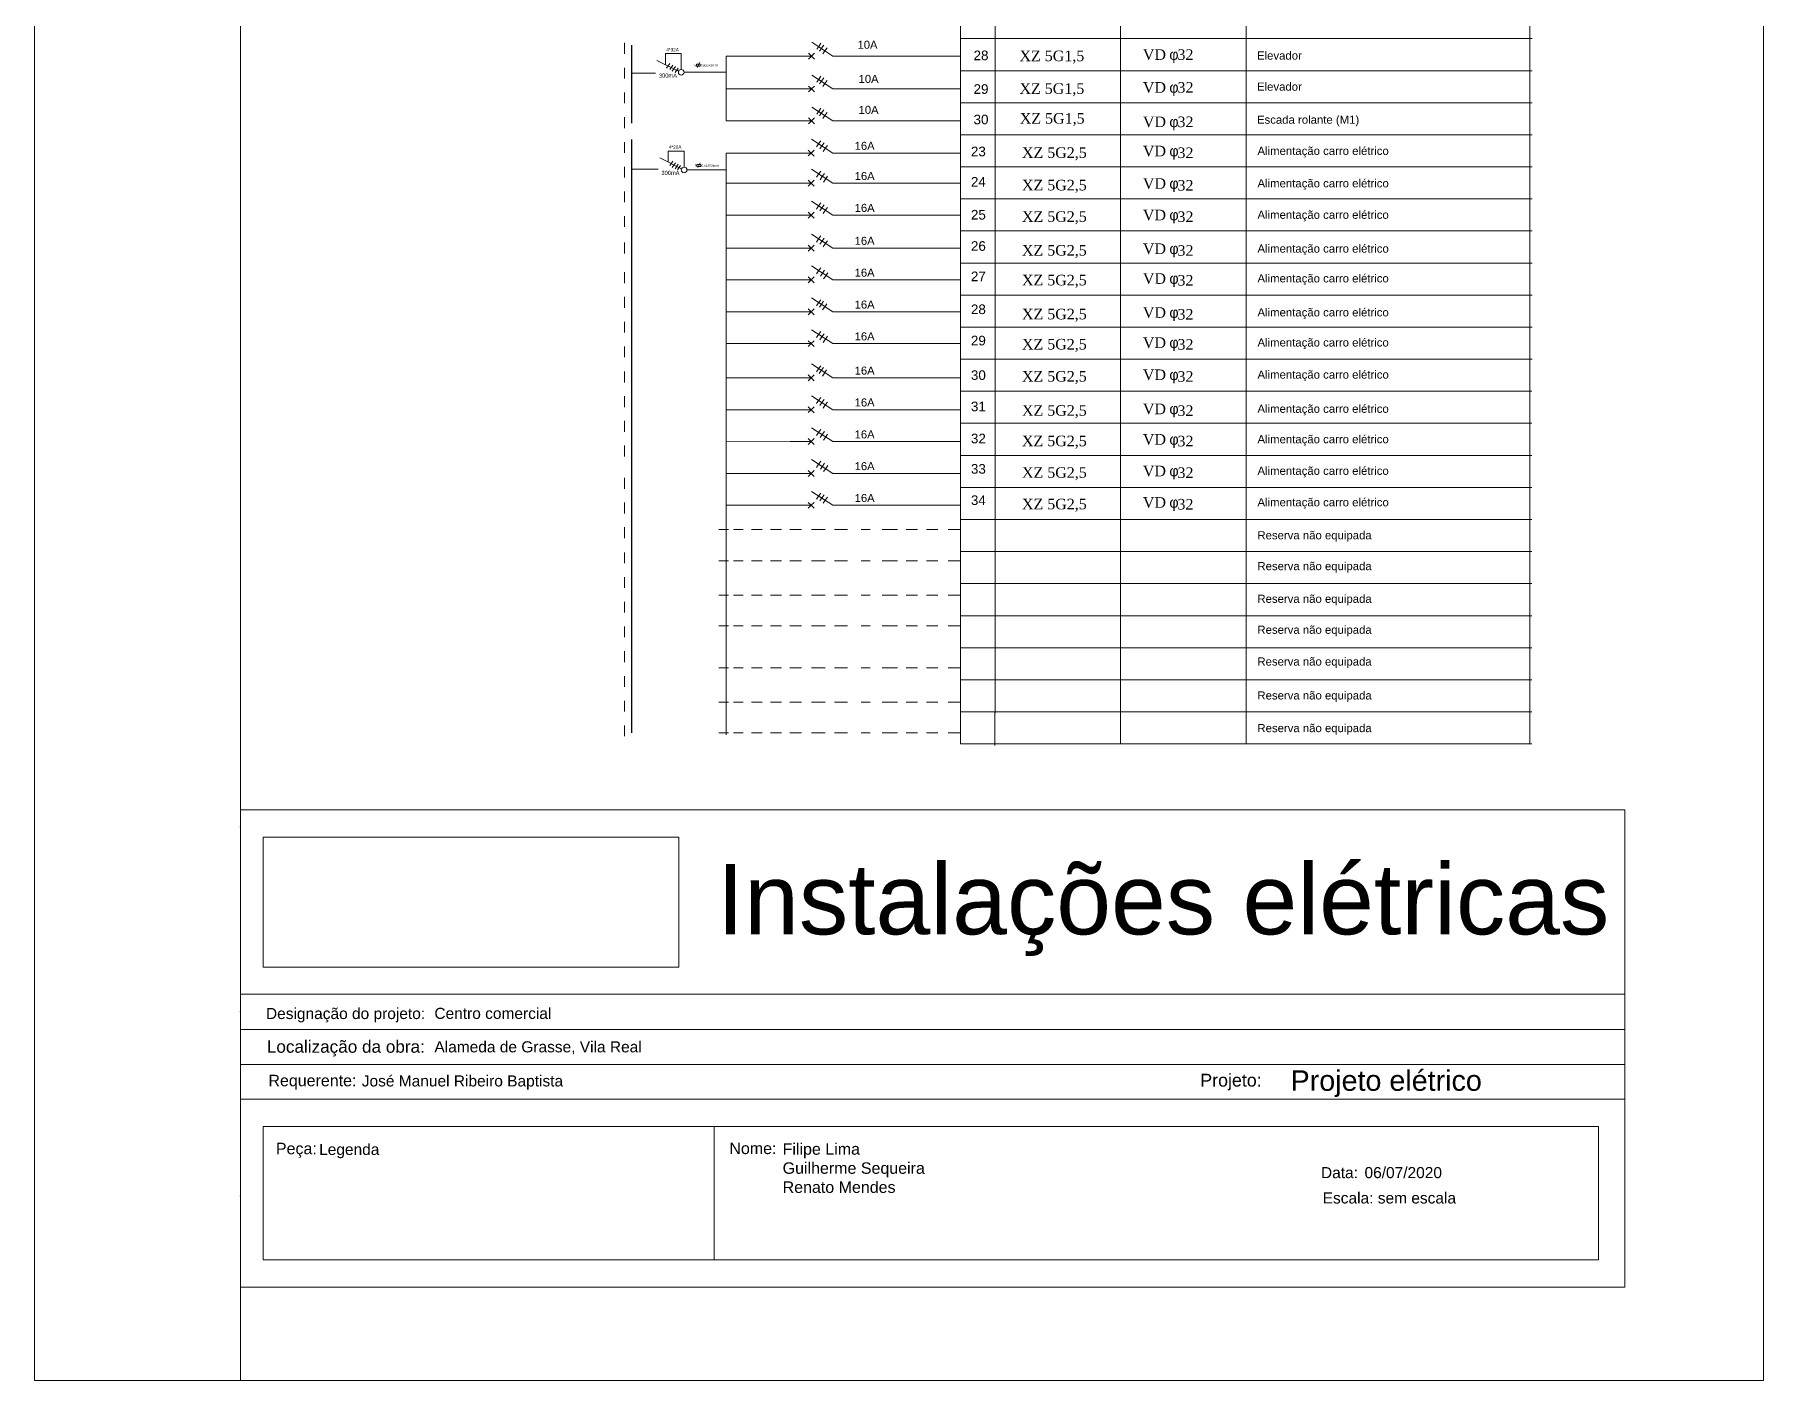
# Model space of a CAD drawing. Extents: x -17539 to 1421, y -3169 to 802964.
# Drawn here: x 603.77 to 624.77, y 312.75 to 329.1 of the extents above; entities that cross this region are included whole.
import ezdxf
from ezdxf.enums import TextEntityAlignment as Align

# ---------------------------------------------------------------- set-up
doc = ezdxf.new("R2010")
doc.units = 0
doc.header["$LTSCALE"] = 25
doc.header["$MEASUREMENT"] = 0
doc.layers.get('0').update_dxf_attribs({"lineweight": 9})
doc.styles.add('MtXpl_Symbol', font='symbol.ttf')
doc.styles.add('MtXpl_Times_New_Roma', font='times.ttf')
doc.styles.add('ROMANS', font='arial.ttf')
doc.styles.get("Standard").update_dxf_attribs({"font": 'arial.ttf'})

msp = doc.modelspace()

# ---------------------------------------------------------------- linework, layer by layer
for p, q in [((603.769, 342.447), (603.769, 312.747)), ((606.269, 342.447), (606.269, 312.747)), ((624.769, 342.447), (624.769, 312.747)), ((615.017, 329.438), (615.016, 329.049)), ((615.436, 329.438), (615.436, 329.03)), ((616.958, 329.438), (616.958, 329.049)), ((618.487, 329.438), (618.487, 329.049)), ((621.932, 329.438), (621.932, 329.049)), ((610.937, 328.996), (610.937, 328.863)), ((611.432, 328.867), (611.623, 328.867)), ((611.432, 328.734), (611.432, 328.867)), ((611.623, 328.867), (611.623, 328.674)), ((613.205, 328.835), (613.17, 328.871)), ((613.205, 328.835), (613.242, 328.871)), ((613.466, 328.835), (613.209, 329.005)), ((613.296, 328.955), (613.27, 328.919)), ((613.296, 328.955), (613.322, 328.992)), ((613.33, 328.932), (613.305, 328.896)), ((613.33, 328.932), (613.356, 328.969)), ((613.369, 328.902), (613.344, 328.865)), ((613.369, 328.902), (613.396, 328.939)), ((615.017, 329.049), (621.959, 329.049)), ((615.017, 329.049), (615.017, 328.659)), ((615.436, 329.049), (615.436, 328.641)), ((616.958, 329.049), (616.958, 328.659)), ((618.487, 329.049), (618.487, 328.659)), ((621.932, 329.049), (621.932, 328.659)), ((610.937, 328.696), (610.937, 328.563)), ((611.593, 328.655), (611.329, 328.785)), ((611.487, 328.747), (611.446, 328.69)), ((611.521, 328.728), (611.486, 328.675)), ((611.554, 328.71), (611.513, 328.653)), ((611.587, 328.692), (611.552, 328.638)), ((611.856, 328.738), (611.808, 328.738)), ((611.808, 328.714), (611.808, 328.738)), ((611.808, 328.714), (611.856, 328.715)), ((611.818, 328.699), (611.849, 328.758)), ((611.856, 328.715), (611.856, 328.739)), ((612.17, 328.835), (612.948, 328.835)), ((612.17, 328.835), (612.17, 328.049)), ((612.948, 328.835), (613.205, 328.835)), ((613.205, 328.835), (613.17, 328.799)), ((613.182, 328.812), (613.182, 328.812)), ((613.182, 328.812), (613.182, 328.812)), ((613.182, 328.812), (613.182, 328.812)), ((613.182, 328.812), (613.182, 328.812)), ((613.205, 328.835), (613.242, 328.799)), ((613.466, 328.835), (613.71, 328.835)), ((615.017, 328.836), (613.708, 328.836)), ((615.017, 328.659), (621.959, 328.659)), ((615.017, 328.659), (615.017, 328.27)), ((615.436, 328.659), (615.436, 328.252)), ((616.958, 328.659), (616.958, 328.27)), ((618.487, 328.659), (618.487, 328.27)), ((621.932, 328.659), (621.932, 328.27)), ((611.025, 328.628), (611.311, 328.628)), ((611.658, 328.64), (612.17, 328.64)), ((613.205, 328.437), (613.17, 328.473)), ((613.205, 328.437), (613.242, 328.473)), ((613.466, 328.437), (613.209, 328.607)), ((613.296, 328.557), (613.27, 328.521)), ((613.296, 328.557), (613.322, 328.594)), ((613.33, 328.534), (613.305, 328.498)), ((613.33, 328.534), (613.356, 328.571)), ((613.369, 328.504), (613.344, 328.467)), ((613.369, 328.504), (613.396, 328.541)), ((610.937, 328.396), (610.937, 328.263)), ((612.17, 328.437), (612.948, 328.437)), ((612.948, 328.437), (613.205, 328.437)), ((613.205, 328.437), (613.17, 328.401)), ((613.182, 328.414), (613.182, 328.414)), ((613.182, 328.414), (613.182, 328.414)), ((613.182, 328.414), (613.182, 328.414)), ((613.182, 328.414), (613.182, 328.414)), ((613.205, 328.437), (613.242, 328.401)), ((613.466, 328.437), (613.71, 328.437)), ((615.017, 328.438), (613.708, 328.438)), ((615.017, 328.27), (621.959, 328.27)), ((615.017, 328.27), (615.017, 327.88)), ((615.437, 328.27), (615.437, 327.862)), ((616.959, 328.27), (616.959, 327.88)), ((618.487, 328.27), (618.487, 327.88)), ((621.932, 328.27), (621.932, 327.88)), ((610.937, 328.096), (610.937, 327.963)), ((612.17, 328.049), (612.948, 328.049)), ((612.948, 328.049), (613.205, 328.049)), ((613.205, 328.049), (613.17, 328.085)), ((613.205, 328.049), (613.17, 328.013)), ((613.182, 328.025), (613.182, 328.025)), ((613.182, 328.025), (613.182, 328.025)), ((613.182, 328.025), (613.182, 328.025)), ((613.182, 328.025), (613.182, 328.025)), ((613.205, 328.049), (613.242, 328.085)), ((613.205, 328.049), (613.242, 328.013)), ((613.466, 328.049), (613.209, 328.218)), ((613.296, 328.169), (613.27, 328.132)), ((613.296, 328.169), (613.322, 328.206)), ((613.33, 328.146), (613.305, 328.109)), ((613.33, 328.146), (613.356, 328.183)), ((613.369, 328.115), (613.344, 328.079)), ((613.369, 328.115), (613.396, 328.152)), ((613.466, 328.049), (613.71, 328.049)), ((615.017, 328.049), (613.708, 328.049)), ((613.465, 327.659), (613.207, 327.828)), ((615.017, 327.88), (621.959, 327.88)), ((615.017, 327.88), (615.017, 327.491)), ((615.436, 327.88), (615.436, 327.473)), ((616.958, 327.88), (616.958, 327.491)), ((618.487, 327.88), (618.487, 327.491)), ((621.932, 327.88), (621.932, 327.491)), ((610.937, 327.793), (610.937, 327.661)), ((611.467, 327.548), (611.467, 327.68)), ((611.467, 327.68), (611.658, 327.68)), ((611.658, 327.68), (611.658, 327.487)), ((612.171, 327.658), (612.948, 327.658)), ((612.171, 327.658), (612.171, 320.59)), ((612.946, 327.659), (613.204, 327.659)), ((613.204, 327.659), (613.168, 327.695)), ((613.204, 327.659), (613.168, 327.623)), ((613.18, 327.635), (613.18, 327.635)), ((613.18, 327.635), (613.18, 327.635)), ((613.18, 327.635), (613.18, 327.635)), ((613.18, 327.635), (613.18, 327.635)), ((613.204, 327.659), (613.24, 327.695)), ((613.204, 327.659), (613.24, 327.622)), ((613.291, 327.769), (613.266, 327.733)), ((613.291, 327.769), (613.318, 327.806)), ((613.334, 327.746), (613.308, 327.709)), ((613.334, 327.746), (613.36, 327.783)), ((613.373, 327.716), (613.348, 327.679)), ((613.373, 327.716), (613.399, 327.752)), ((613.465, 327.659), (613.708, 327.659)), ((615.018, 327.659), (613.708, 327.659)), ((610.937, 327.493), (610.937, 327.361)), ((611.025, 327.462), (611.346, 327.462)), ((611.628, 327.468), (611.364, 327.599)), ((611.521, 327.559), (611.486, 327.506)), ((611.554, 327.541), (611.513, 327.484)), ((611.587, 327.523), (611.552, 327.469)), ((611.615, 327.507), (611.58, 327.453)), ((611.693, 327.453), (612.171, 327.453)), ((611.862, 327.521), (611.814, 327.521)), ((611.814, 327.497), (611.814, 327.521)), ((611.814, 327.497), (611.862, 327.497)), ((611.824, 327.482), (611.855, 327.541)), ((611.862, 327.497), (611.862, 327.521)), ((613.465, 327.292), (613.207, 327.461)), ((613.291, 327.402), (613.266, 327.366)), ((613.291, 327.402), (613.318, 327.439)), ((613.337, 327.372), (613.363, 327.409)), ((615.017, 327.491), (621.959, 327.491)), ((615.017, 327.491), (615.017, 327.101)), ((615.436, 327.491), (615.436, 327.083)), ((616.958, 327.491), (616.958, 327.101)), ((618.487, 327.491), (618.487, 327.101)), ((621.932, 327.491), (621.932, 327.101)), ((610.937, 327.193), (610.937, 327.061)), ((612.171, 327.291), (612.948, 327.291)), ((612.946, 327.292), (613.204, 327.292)), ((613.204, 327.292), (613.168, 327.328)), ((613.204, 327.292), (613.168, 327.256)), ((613.18, 327.268), (613.18, 327.268)), ((613.18, 327.268), (613.18, 327.268)), ((613.18, 327.268), (613.18, 327.268)), ((613.18, 327.268), (613.18, 327.268)), ((613.204, 327.292), (613.24, 327.328)), ((613.204, 327.292), (613.24, 327.255)), ((613.337, 327.372), (613.311, 327.335)), ((613.376, 327.341), (613.351, 327.305)), ((613.376, 327.341), (613.402, 327.378)), ((613.465, 327.292), (613.708, 327.292)), ((615.018, 327.292), (613.708, 327.292)), ((613.465, 326.905), (613.207, 327.074)), ((613.291, 327.016), (613.266, 326.979)), ((613.291, 327.016), (613.318, 327.052)), ((613.334, 326.993), (613.308, 326.956)), ((613.334, 326.993), (613.36, 327.029)), ((613.373, 326.962), (613.399, 326.999)), ((615.017, 327.101), (615.016, 326.712)), ((615.017, 327.101), (621.959, 327.101)), ((615.436, 327.101), (615.436, 326.694)), ((616.958, 327.101), (616.958, 326.712)), ((618.487, 327.101), (618.487, 326.712)), ((621.932, 327.101), (621.932, 326.712)), ((610.937, 326.893), (610.937, 326.761)), ((612.171, 326.904), (612.948, 326.904)), ((612.946, 326.905), (613.204, 326.905)), ((613.204, 326.905), (613.168, 326.941)), ((613.204, 326.905), (613.168, 326.869)), ((613.18, 326.881), (613.18, 326.881)), ((613.18, 326.881), (613.18, 326.881)), ((613.18, 326.881), (613.18, 326.881)), ((613.18, 326.881), (613.18, 326.881)), ((613.204, 326.905), (613.24, 326.941)), ((613.204, 326.905), (613.24, 326.869)), ((613.373, 326.962), (613.348, 326.926)), ((613.465, 326.905), (613.708, 326.905)), ((615.018, 326.905), (613.708, 326.905)), ((610.937, 326.572), (610.937, 326.44)), ((613.465, 326.504), (613.207, 326.673)), ((613.291, 326.615), (613.266, 326.578)), ((613.291, 326.615), (613.318, 326.652)), ((613.334, 326.586), (613.308, 326.55)), ((613.334, 326.586), (613.36, 326.623)), ((613.373, 326.556), (613.348, 326.519)), ((613.373, 326.556), (613.399, 326.593)), ((615.016, 326.712), (615.016, 326.322)), ((615.017, 326.712), (621.959, 326.712)), ((615.436, 326.712), (615.436, 326.304)), ((616.958, 326.712), (616.958, 326.322)), ((618.487, 326.712), (618.487, 326.322)), ((621.932, 326.712), (621.932, 326.322)), ((612.171, 326.504), (612.948, 326.504)), ((612.946, 326.504), (613.204, 326.504)), ((613.204, 326.504), (613.168, 326.54)), ((613.204, 326.504), (613.168, 326.468)), ((613.18, 326.481), (613.18, 326.481)), ((613.18, 326.481), (613.18, 326.481)), ((613.18, 326.481), (613.18, 326.481)), ((613.18, 326.481), (613.18, 326.481)), ((613.204, 326.504), (613.24, 326.54)), ((613.204, 326.504), (613.24, 326.468)), ((613.465, 326.504), (613.708, 326.504)), ((615.018, 326.504), (613.708, 326.504)), ((610.937, 326.21), (610.937, 326.077)), ((613.204, 326.117), (613.168, 326.154)), ((613.204, 326.117), (613.24, 326.154)), ((613.465, 326.117), (613.207, 326.287)), ((613.291, 326.228), (613.266, 326.192)), ((613.291, 326.228), (613.318, 326.265)), ((613.34, 326.198), (613.314, 326.162)), ((613.34, 326.198), (613.366, 326.235)), ((613.379, 326.168), (613.354, 326.131)), ((613.379, 326.168), (613.405, 326.204)), ((615.016, 326.322), (621.959, 326.322)), ((615.016, 326.322), (615.016, 325.933)), ((615.436, 326.322), (615.436, 325.915)), ((616.958, 326.322), (616.958, 325.933)), ((618.487, 326.322), (618.487, 325.933)), ((621.932, 326.322), (621.932, 325.933)), ((612.171, 326.117), (612.948, 326.117)), ((612.946, 326.117), (613.204, 326.117)), ((613.204, 326.117), (613.168, 326.082)), ((613.18, 326.094), (613.18, 326.094)), ((613.18, 326.094), (613.18, 326.094)), ((613.18, 326.094), (613.18, 326.094)), ((613.18, 326.094), (613.18, 326.094)), ((613.204, 326.117), (613.24, 326.081)), ((613.465, 326.117), (613.708, 326.117)), ((615.018, 326.117), (613.708, 326.117)), ((615.016, 325.933), (621.959, 325.933)), ((615.016, 325.933), (615.016, 325.544)), ((615.436, 325.933), (615.436, 325.525)), ((616.958, 325.933), (616.958, 325.544)), ((618.487, 325.933), (618.487, 325.544)), ((621.932, 325.933), (621.932, 325.544)), ((610.937, 325.91), (610.937, 325.777)), ((612.171, 325.729), (612.948, 325.729)), ((612.946, 325.73), (613.204, 325.73)), ((613.204, 325.73), (613.168, 325.766)), ((613.204, 325.73), (613.168, 325.694)), ((613.204, 325.73), (613.24, 325.766)), ((613.204, 325.73), (613.24, 325.694)), ((613.465, 325.73), (613.207, 325.899)), ((613.291, 325.84), (613.266, 325.804)), ((613.291, 325.84), (613.318, 325.877)), ((613.328, 325.822), (613.302, 325.785)), ((613.328, 325.822), (613.354, 325.859)), ((613.367, 325.791), (613.342, 325.755)), ((613.367, 325.791), (613.393, 325.828)), ((613.465, 325.73), (613.708, 325.73)), ((615.018, 325.73), (613.708, 325.73)), ((610.937, 325.61), (610.937, 325.477)), ((613.18, 325.706), (613.18, 325.706)), ((613.18, 325.706), (613.18, 325.706)), ((613.18, 325.706), (613.18, 325.706)), ((613.18, 325.706), (613.18, 325.706)), ((613.465, 325.343), (613.207, 325.512)), ((615.016, 325.544), (621.959, 325.544)), ((615.016, 325.544), (615.016, 325.154)), ((615.436, 325.544), (615.436, 325.136)), ((616.958, 325.544), (616.958, 325.154)), ((618.487, 325.544), (618.487, 325.154)), ((621.932, 325.544), (621.932, 325.154)), ((610.937, 325.31), (610.937, 325.177)), ((612.171, 325.343), (612.948, 325.343)), ((612.946, 325.343), (613.204, 325.343)), ((613.204, 325.343), (613.168, 325.379)), ((613.204, 325.343), (613.168, 325.307)), ((613.18, 325.32), (613.18, 325.32)), ((613.18, 325.32), (613.18, 325.32)), ((613.18, 325.32), (613.18, 325.32)), ((613.18, 325.32), (613.18, 325.32)), ((613.204, 325.343), (613.24, 325.379)), ((613.204, 325.343), (613.24, 325.307)), ((613.291, 325.454), (613.266, 325.417)), ((613.291, 325.454), (613.318, 325.491)), ((613.334, 325.426), (613.308, 325.389)), ((613.334, 325.426), (613.36, 325.462)), ((613.373, 325.395), (613.348, 325.359)), ((613.373, 325.395), (613.399, 325.432)), ((613.465, 325.343), (613.708, 325.343)), ((615.018, 325.343), (613.708, 325.343)), ((613.465, 324.927), (613.207, 325.097)), ((615.016, 325.154), (621.959, 325.154)), ((615.016, 325.154), (615.016, 324.765)), ((615.436, 325.154), (615.436, 324.746)), ((616.958, 325.154), (616.958, 324.765)), ((618.487, 325.154), (618.487, 324.765)), ((621.932, 325.154), (621.932, 324.765)), ((610.937, 325.005), (610.937, 324.872)), ((612.171, 324.927), (612.948, 324.927)), ((612.946, 324.927), (613.204, 324.927)), ((613.204, 324.927), (613.168, 324.963)), ((613.204, 324.927), (613.168, 324.891)), ((613.18, 324.904), (613.18, 324.904)), ((613.18, 324.904), (613.18, 324.904)), ((613.18, 324.904), (613.18, 324.904)), ((613.18, 324.904), (613.18, 324.904)), ((613.204, 324.927), (613.24, 324.963)), ((613.204, 324.927), (613.24, 324.891)), ((613.291, 325.038), (613.266, 325.001)), ((613.291, 325.038), (613.318, 325.075)), ((613.325, 325.016), (613.299, 324.98)), ((613.325, 325.016), (613.351, 325.053)), ((613.364, 324.986), (613.339, 324.949)), ((613.364, 324.986), (613.39, 325.023)), ((613.465, 324.927), (613.708, 324.927)), ((615.018, 324.927), (613.708, 324.927)), ((610.937, 324.705), (610.937, 324.572)), ((613.465, 324.541), (613.207, 324.71)), ((613.291, 324.651), (613.318, 324.688)), ((613.334, 324.628), (613.36, 324.665)), ((615.016, 324.765), (621.958, 324.765)), ((615.016, 324.765), (615.016, 324.375)), ((615.436, 324.765), (615.436, 324.357)), ((616.958, 324.765), (616.958, 324.375)), ((618.487, 324.765), (618.487, 324.375)), ((621.932, 324.765), (621.932, 324.375)), ((612.171, 324.54), (612.948, 324.54)), ((612.946, 324.541), (613.204, 324.541)), ((613.204, 324.541), (613.168, 324.577)), ((613.204, 324.541), (613.168, 324.505)), ((613.18, 324.517), (613.18, 324.517)), ((613.18, 324.517), (613.18, 324.517)), ((613.18, 324.517), (613.18, 324.517)), ((613.18, 324.517), (613.18, 324.517)), ((613.204, 324.541), (613.24, 324.577)), ((613.204, 324.541), (613.24, 324.504)), ((613.291, 324.651), (613.266, 324.615)), ((613.334, 324.628), (613.308, 324.592)), ((613.373, 324.598), (613.348, 324.561)), ((613.373, 324.598), (613.399, 324.634)), ((613.465, 324.541), (613.708, 324.541)), ((615.018, 324.541), (613.708, 324.541)), ((610.937, 324.405), (610.937, 324.272)), ((613.465, 324.153), (613.207, 324.322)), ((613.291, 324.264), (613.266, 324.227)), ((613.291, 324.264), (613.318, 324.3)), ((613.337, 324.238), (613.363, 324.275)), ((613.376, 324.208), (613.402, 324.245)), ((615.016, 324.375), (621.958, 324.375)), ((615.016, 324.375), (615.016, 323.986)), ((615.436, 324.375), (615.436, 323.967)), ((616.958, 324.375), (616.958, 323.986)), ((618.487, 324.375), (618.487, 323.986)), ((621.932, 324.375), (621.932, 323.986)), ((610.937, 324.105), (610.937, 323.972)), ((612.171, 324.152), (612.948, 324.153)), ((612.946, 324.153), (613.204, 324.153)), ((613.204, 324.153), (613.168, 324.189)), ((613.204, 324.153), (613.168, 324.117)), ((613.18, 324.129), (613.18, 324.129)), ((613.18, 324.129), (613.18, 324.129)), ((613.18, 324.129), (613.18, 324.129)), ((613.18, 324.129), (613.18, 324.129)), ((613.204, 324.153), (613.24, 324.189)), ((613.204, 324.153), (613.24, 324.117)), ((613.337, 324.238), (613.311, 324.202)), ((613.376, 324.208), (613.351, 324.171)), ((613.465, 324.153), (613.708, 324.153)), ((615.018, 324.153), (613.708, 324.153)), ((613.465, 323.766), (613.207, 323.936)), ((613.291, 323.877), (613.266, 323.84)), ((613.291, 323.877), (613.318, 323.914)), ((613.34, 323.856), (613.314, 323.82)), ((613.34, 323.856), (613.366, 323.893)), ((613.379, 323.826), (613.354, 323.789)), ((613.379, 323.826), (613.405, 323.862)), ((615.016, 323.986), (621.958, 323.986)), ((615.016, 323.986), (615.016, 323.596)), ((615.436, 323.986), (615.436, 323.578)), ((616.958, 323.986), (616.958, 323.596)), ((618.487, 323.986), (618.487, 323.596)), ((621.932, 323.986), (621.932, 323.596)), ((610.937, 323.713), (610.937, 323.58)), ((612.171, 323.766), (612.948, 323.766)), ((612.946, 323.766), (613.204, 323.766)), ((613.204, 323.766), (613.168, 323.802)), ((613.204, 323.766), (613.168, 323.73)), ((613.18, 323.743), (613.18, 323.743)), ((613.18, 323.743), (613.18, 323.743)), ((613.18, 323.743), (613.18, 323.743)), ((613.18, 323.743), (613.18, 323.743)), ((613.204, 323.766), (613.24, 323.802)), ((613.204, 323.766), (613.24, 323.73)), ((613.465, 323.766), (613.708, 323.766)), ((615.018, 323.766), (613.708, 323.766)), ((610.937, 323.413), (610.937, 323.28)), ((613.204, 323.379), (613.168, 323.415)), ((613.204, 323.379), (613.24, 323.415)), ((613.465, 323.379), (613.207, 323.548)), ((613.291, 323.49), (613.266, 323.453)), ((613.291, 323.49), (613.318, 323.527)), ((613.334, 323.471), (613.308, 323.434)), ((613.334, 323.471), (613.36, 323.508)), ((613.373, 323.44), (613.348, 323.404)), ((613.373, 323.44), (613.399, 323.477)), ((615.016, 323.596), (621.958, 323.596)), ((615.016, 323.596), (615.016, 323.207)), ((615.436, 323.596), (615.436, 323.188)), ((616.958, 323.596), (616.958, 323.207)), ((618.486, 323.596), (618.486, 323.207)), ((621.931, 323.596), (621.931, 323.207)), ((612.171, 323.379), (612.948, 323.379)), ((612.946, 323.379), (613.204, 323.379)), ((613.204, 323.379), (613.168, 323.343)), ((613.18, 323.356), (613.18, 323.356)), ((613.18, 323.356), (613.18, 323.356)), ((613.18, 323.356), (613.18, 323.356)), ((613.18, 323.356), (613.18, 323.356)), ((613.204, 323.379), (613.24, 323.343)), ((613.465, 323.379), (613.708, 323.379)), ((615.018, 323.379), (613.708, 323.379)), ((615.016, 323.207), (621.958, 323.207)), ((615.016, 323.207), (615.016, 322.817)), ((615.436, 323.207), (615.436, 322.799)), ((616.958, 323.207), (616.958, 322.817)), ((618.487, 323.207), (618.487, 322.817)), ((621.932, 323.207), (621.932, 322.817)), ((610.937, 323.113), (610.937, 322.98)), ((612.2, 323.086), (612.082, 323.086)), ((612.377, 323.085), (612.259, 323.085)), ((612.609, 323.085), (612.479, 323.085)), ((612.842, 323.085), (612.71, 323.085)), ((613.086, 323.085), (612.944, 323.085)), ((613.371, 323.085), (613.208, 323.085)), ((613.644, 323.085), (613.488, 323.085)), ((613.921, 323.085), (613.809, 323.085)), ((614.251, 323.085), (614.066, 323.085)), ((614.496, 323.085), (614.355, 323.085)), ((614.74, 323.085), (614.604, 323.085)), ((615.009, 323.085), (614.865, 323.085)), ((610.937, 322.807), (610.937, 322.675)), ((615.016, 322.817), (621.958, 322.817)), ((615.016, 322.817), (615.016, 322.428)), ((615.436, 322.817), (615.436, 322.41)), ((616.958, 322.817), (616.958, 322.428)), ((618.486, 322.817), (618.486, 322.428)), ((621.931, 322.817), (621.931, 322.428)), ((612.2, 322.706), (612.082, 322.706)), ((612.377, 322.706), (612.259, 322.706)), ((612.609, 322.706), (612.479, 322.706)), ((612.842, 322.706), (612.71, 322.706)), ((613.086, 322.706), (612.944, 322.706)), ((613.371, 322.706), (613.208, 322.706)), ((613.644, 322.706), (613.488, 322.706)), ((613.921, 322.706), (613.809, 322.706)), ((614.251, 322.706), (614.066, 322.706)), ((614.496, 322.706), (614.355, 322.706)), ((614.74, 322.706), (614.604, 322.706)), ((615.009, 322.706), (614.865, 322.706)), ((610.937, 322.507), (610.937, 322.375)), ((615.016, 322.428), (621.958, 322.428)), ((615.016, 322.428), (615.016, 322.038)), ((615.436, 322.428), (615.436, 322.02)), ((616.958, 322.428), (616.958, 322.038)), ((618.486, 322.428), (618.486, 322.038)), ((621.931, 322.428), (621.931, 322.038)), ((610.937, 322.207), (610.937, 322.075)), ((612.2, 322.288), (612.082, 322.288)), ((612.377, 322.288), (612.259, 322.288)), ((612.609, 322.288), (612.479, 322.288)), ((612.842, 322.288), (612.71, 322.288)), ((613.086, 322.288), (612.944, 322.288)), ((613.371, 322.288), (613.208, 322.288)), ((613.644, 322.288), (613.488, 322.288)), ((613.921, 322.288), (613.809, 322.288)), ((614.251, 322.288), (614.066, 322.288)), ((614.496, 322.288), (614.355, 322.288)), ((614.74, 322.288), (614.604, 322.288)), ((615.009, 322.288), (614.865, 322.288)), ((615.016, 322.038), (621.958, 322.038)), ((615.016, 322.038), (615.016, 321.649)), ((615.436, 322.038), (615.436, 321.631)), ((616.958, 322.038), (616.958, 321.649)), ((618.486, 322.038), (618.486, 321.649)), ((621.931, 322.038), (621.931, 321.649)), ((610.937, 321.907), (610.937, 321.775)), ((612.2, 321.916), (612.082, 321.916)), ((612.377, 321.916), (612.259, 321.916)), ((612.609, 321.916), (612.479, 321.916)), ((612.842, 321.916), (612.71, 321.916)), ((613.086, 321.916), (612.944, 321.916)), ((613.371, 321.916), (613.208, 321.916)), ((613.644, 321.916), (613.488, 321.916)), ((613.921, 321.916), (613.809, 321.916)), ((614.251, 321.916), (614.066, 321.916)), ((614.496, 321.916), (614.355, 321.916)), ((614.74, 321.916), (614.604, 321.916)), ((615.009, 321.916), (614.865, 321.916)), ((610.937, 321.605), (610.937, 321.473)), ((615.016, 321.649), (621.958, 321.649)), ((615.016, 321.649), (615.016, 321.259)), ((615.436, 321.649), (615.436, 321.241)), ((616.958, 321.649), (616.958, 321.259)), ((618.486, 321.649), (618.486, 321.259)), ((621.931, 321.649), (621.931, 321.259)), ((610.937, 321.305), (610.937, 321.173)), ((612.2, 321.405), (612.082, 321.405)), ((612.377, 321.404), (612.259, 321.404)), ((612.609, 321.404), (612.479, 321.404)), ((612.842, 321.404), (612.71, 321.404)), ((613.086, 321.404), (612.944, 321.404)), ((613.371, 321.404), (613.208, 321.404)), ((613.644, 321.404), (613.488, 321.404)), ((613.921, 321.404), (613.809, 321.404)), ((614.251, 321.404), (614.066, 321.404)), ((614.496, 321.404), (614.355, 321.404)), ((614.74, 321.404), (614.604, 321.404)), ((615.009, 321.404), (614.865, 321.404)), ((615.016, 321.259), (621.958, 321.259)), ((615.016, 321.259), (615.016, 320.87)), ((615.436, 321.259), (615.436, 320.852)), ((616.958, 321.259), (616.958, 320.87)), ((618.486, 321.259), (618.486, 320.87)), ((621.931, 321.259), (621.931, 320.87)), ((610.937, 321.005), (610.937, 320.873)), ((612.2, 320.987), (612.082, 320.987)), ((612.377, 320.987), (612.259, 320.987)), ((612.609, 320.987), (612.479, 320.987)), ((612.842, 320.987), (612.71, 320.987)), ((613.086, 320.987), (612.944, 320.987)), ((613.371, 320.987), (613.208, 320.987)), ((613.644, 320.987), (613.488, 320.987)), ((613.921, 320.987), (613.809, 320.987)), ((614.251, 320.987), (614.066, 320.987)), ((614.496, 320.987), (614.355, 320.987)), ((614.74, 320.987), (614.604, 320.987)), ((615.009, 320.987), (614.865, 320.987)), ((610.937, 320.705), (610.937, 320.573)), ((615.016, 320.87), (621.958, 320.87)), ((615.016, 320.87), (615.016, 320.48)), ((615.435, 320.87), (615.435, 320.462)), ((616.958, 320.87), (616.958, 320.48)), ((618.486, 320.87), (618.486, 320.48)), ((621.931, 320.87), (621.931, 320.48)), ((612.2, 320.615), (612.082, 320.615)), ((612.377, 320.615), (612.259, 320.615)), ((612.609, 320.615), (612.479, 320.615)), ((612.842, 320.615), (612.71, 320.615)), ((613.086, 320.615), (612.944, 320.615)), ((613.371, 320.615), (613.208, 320.615)), ((613.644, 320.615), (613.488, 320.615)), ((613.921, 320.615), (613.809, 320.615)), ((614.251, 320.615), (614.066, 320.615)), ((614.496, 320.615), (614.355, 320.615)), ((614.74, 320.615), (614.604, 320.615)), ((615.009, 320.615), (614.865, 320.615)), ((615.016, 320.48), (621.958, 320.48)), ((606.269, 319.68), (623.087, 319.68)), ((623.087, 319.68), (623.087, 313.879)), ((606.545, 319.347), (611.595, 319.347)), ((606.545, 319.347), (606.545, 317.768)), ((611.595, 319.347), (611.595, 317.768)), ((606.545, 317.768), (611.595, 317.768)), ((606.269, 317.438), (623.087, 317.438)), ((606.269, 317.009), (623.087, 317.009)), ((606.269, 316.586), (623.087, 316.586)), ((606.269, 316.163), (623.087, 316.163)), ((606.545, 315.83), (622.766, 315.83)), ((606.545, 315.497), (606.545, 315.83)), ((612.023, 315.83), (612.023, 314.212)), ((622.766, 314.212), (622.766, 315.83)), ((606.545, 315.497), (606.545, 314.212)), ((622.766, 314.212), (606.545, 314.212)), ((623.087, 313.879), (606.269, 313.879)), ((603.769, 312.747), (624.769, 312.747))]:
    msp.add_line(p, q)
at = {"lineweight": 30}
for p, q in [((611.025, 328.022), (611.025, 328.97)), ((611.025, 320.615), (611.025, 327.825))]:
    msp.add_line(p, q, dxfattribs=at)
for centre in [(611.624, 328.64), (611.659, 327.453)]:
    msp.add_circle(centre, 0.0342)
for p in [(606.269, 319.471), (606.269, 317.23), (606.269, 314.988), (603.769, 312.747)]:
    msp.add_point(p)

# ---------------------------------------------------------------- texts
for s, height, style, p in [('4*32A', 0.0404, 'ROMANS', (611.442, 328.894)), ('10A', 0.0974, 'ROMANS', (613.766, 328.926)), ('28', 0.1168, 'ROMANS', (615.175, 328.787)), ('XZ 5G1,5', 0.1285, 'MtXpl_Times_New_Roma', (615.733, 328.775)), ('VD ', 0.1285, 'MtXpl_Times_New_Roma', (617.232, 328.791)), ('f', 0.129, 'MtXpl_Symbol', (617.553, 328.791)), ('32', 0.1285, 'MtXpl_Times_New_Roma', (617.652, 328.791)), ('Elevador', 0.0988, 'ROMANS', (618.618, 328.794)), ('10A', 0.0974, 'ROMANS', (613.779, 328.511)), ('29', 0.1168, 'ROMANS', (615.175, 328.378)), ('XZ 5G1,5', 0.1285, 'MtXpl_Times_New_Roma', (615.733, 328.378)), ('VD ', 0.1285, 'MtXpl_Times_New_Roma', (617.232, 328.392)), ('f', 0.129, 'MtXpl_Symbol', (617.553, 328.392)), ('32', 0.1285, 'MtXpl_Times_New_Roma', (617.652, 328.392)), ('Elevador', 0.0988, 'ROMANS', (618.618, 328.416)), ('10A', 0.0974, 'ROMANS', (613.779, 328.135)), ('30', 0.1168, 'ROMANS', (615.175, 328.008)), ('XZ 5G1,5', 0.1285, 'MtXpl_Times_New_Roma', (615.737, 328.016)), ('VD ', 0.1285, 'MtXpl_Times_New_Roma', (617.232, 327.974)), ('f', 0.129, 'MtXpl_Symbol', (617.553, 327.974)), ('32', 0.1285, 'MtXpl_Times_New_Roma', (617.652, 327.974)), ('Escada rolante (M1)', 0.09875, 'ROMANS', (618.618, 328.015)), ('4*20A', 0.0404, 'ROMANS', (611.473, 327.711)), ('16A', 0.0974, 'ROMANS', (613.731, 327.698)), ('23', 0.1168, 'ROMANS', (615.143, 327.62)), ('XZ 5G2,5', 0.1285, 'MtXpl_Times_New_Roma', (615.763, 327.6)), ('VD ', 0.1285, 'MtXpl_Times_New_Roma', (617.232, 327.619)), ('f', 0.129, 'MtXpl_Symbol', (617.554, 327.619)), ('32', 0.1285, 'MtXpl_Times_New_Roma', (617.652, 327.598)), ('Alimentação carro elétrico', 0.09875, 'ROMANS', (618.624, 327.636)), ('16A', 0.0974, 'ROMANS', (613.731, 327.331)), ('24', 0.1168, 'ROMANS', (615.143, 327.251)), ('XZ 5G2,5', 0.1285, 'MtXpl_Times_New_Roma', (615.763, 327.205)), ('VD ', 0.1285, 'MtXpl_Times_New_Roma', (617.232, 327.225)), ('f', 0.129, 'MtXpl_Symbol', (617.554, 327.225)), ('32', 0.1285, 'MtXpl_Times_New_Roma', (617.652, 327.203)), ('Alimentação carro elétrico', 0.09875, 'ROMANS', (618.624, 327.242)), ('16A', 0.0974, 'ROMANS', (613.731, 326.944)), ('VD ', 0.1285, 'MtXpl_Times_New_Roma', (617.232, 326.842)), ('25', 0.1168, 'ROMANS', (615.143, 326.851)), ('XZ 5G2,5', 0.1285, 'MtXpl_Times_New_Roma', (615.763, 326.823)), ('f', 0.129, 'MtXpl_Symbol', (617.554, 326.842)), ('32', 0.1285, 'MtXpl_Times_New_Roma', (617.652, 326.821)), ('Alimentação carro elétrico', 0.09875, 'ROMANS', (618.624, 326.86)), ('16A', 0.0974, 'ROMANS', (613.731, 326.544)), ('26', 0.1168, 'ROMANS', (615.143, 326.471)), ('VD ', 0.1285, 'MtXpl_Times_New_Roma', (617.232, 326.432)), ('Alimentação carro elétrico', 0.09875, 'ROMANS', (618.624, 326.449)), ('XZ 5G2,5', 0.1285, 'MtXpl_Times_New_Roma', (615.763, 326.413)), ('f', 0.129, 'MtXpl_Symbol', (617.554, 326.432)), ('32', 0.1285, 'MtXpl_Times_New_Roma', (617.652, 326.411)), ('16A', 0.0974, 'ROMANS', (613.731, 326.157)), ('27', 0.1168, 'ROMANS', (615.143, 326.102)), ('XZ 5G2,5', 0.1285, 'MtXpl_Times_New_Roma', (615.763, 326.051)), ('VD ', 0.1285, 'MtXpl_Times_New_Roma', (617.232, 326.07)), ('f', 0.129, 'MtXpl_Symbol', (617.554, 326.07)), ('32', 0.1285, 'MtXpl_Times_New_Roma', (617.652, 326.049)), ('Alimentação carro elétrico', 0.09875, 'ROMANS', (618.624, 326.087)), ('16A', 0.0974, 'ROMANS', (613.731, 325.769)), ('28', 0.1168, 'ROMANS', (615.143, 325.702)), ('XZ 5G2,5', 0.1285, 'MtXpl_Times_New_Roma', (615.763, 325.638)), ('VD ', 0.1285, 'MtXpl_Times_New_Roma', (617.232, 325.657)), ('f', 0.129, 'MtXpl_Symbol', (617.554, 325.657)), ('32', 0.1285, 'MtXpl_Times_New_Roma', (617.652, 325.636)), ('Alimentação carro elétrico', 0.09875, 'ROMANS', (618.624, 325.674)), ('16A', 0.0974, 'ROMANS', (613.731, 325.383)), ('29', 0.1168, 'ROMANS', (615.143, 325.322)), ('XZ 5G2,5', 0.1285, 'MtXpl_Times_New_Roma', (615.763, 325.272)), ('VD ', 0.1285, 'MtXpl_Times_New_Roma', (617.232, 325.291)), ('f', 0.129, 'MtXpl_Symbol', (617.554, 325.291)), ('32', 0.1285, 'MtXpl_Times_New_Roma', (617.652, 325.27)), ('Alimentação carro elétrico', 0.09875, 'ROMANS', (618.624, 325.308)), ('16A', 0.0974, 'ROMANS', (613.731, 324.967)), ('30', 0.1168, 'ROMANS', (615.143, 324.902)), ('XZ 5G2,5', 0.1285, 'MtXpl_Times_New_Roma', (615.763, 324.882)), ('VD ', 0.1285, 'MtXpl_Times_New_Roma', (617.232, 324.901)), ('f', 0.129, 'MtXpl_Symbol', (617.554, 324.901)), ('32', 0.1285, 'MtXpl_Times_New_Roma', (617.652, 324.88)), ('Alimentação carro elétrico', 0.09875, 'ROMANS', (618.624, 324.918)), ('16A', 0.0974, 'ROMANS', (613.731, 324.58)), ('31', 0.1168, 'ROMANS', (615.143, 324.522)), ('XZ 5G2,5', 0.1285, 'MtXpl_Times_New_Roma', (615.763, 324.467)), ('VD ', 0.1285, 'MtXpl_Times_New_Roma', (617.232, 324.486)), ('f', 0.129, 'MtXpl_Symbol', (617.554, 324.486)), ('32', 0.1285, 'MtXpl_Times_New_Roma', (617.652, 324.465)), ('Alimentação carro elétrico', 0.09875, 'ROMANS', (618.624, 324.503)), ('16A', 0.0974, 'ROMANS', (613.731, 324.192)), ('32', 0.1168, 'ROMANS', (615.143, 324.132)), ('VD ', 0.1285, 'MtXpl_Times_New_Roma', (617.232, 324.116)), ('XZ 5G2,5', 0.1285, 'MtXpl_Times_New_Roma', (615.763, 324.097)), ('f', 0.129, 'MtXpl_Symbol', (617.554, 324.116)), ('32', 0.1285, 'MtXpl_Times_New_Roma', (617.652, 324.095)), ('Alimentação carro elétrico', 0.09875, 'ROMANS', (618.624, 324.133)), ('16A', 0.0974, 'ROMANS', (613.731, 323.806)), ('33', 0.1168, 'ROMANS', (615.143, 323.763)), ('XZ 5G2,5', 0.1285, 'MtXpl_Times_New_Roma', (615.763, 323.713)), ('VD ', 0.1285, 'MtXpl_Times_New_Roma', (617.232, 323.732)), ('f', 0.129, 'MtXpl_Symbol', (617.554, 323.732)), ('32', 0.1285, 'MtXpl_Times_New_Roma', (617.652, 323.711)), ('Alimentação carro elétrico', 0.09875, 'ROMANS', (618.624, 323.749)), ('16A', 0.0974, 'ROMANS', (613.731, 323.419)), ('34', 0.1168, 'ROMANS', (615.143, 323.383)), ('XZ 5G2,5', 0.1285, 'MtXpl_Times_New_Roma', (615.763, 323.33)), ('VD ', 0.1285, 'MtXpl_Times_New_Roma', (617.232, 323.35)), ('f', 0.129, 'MtXpl_Symbol', (617.554, 323.35)), ('32', 0.1285, 'MtXpl_Times_New_Roma', (617.652, 323.328)), ('Alimentação carro elétrico', 0.09875, 'ROMANS', (618.624, 323.367)), ('Reserva não equipada', 0.09875, 'ROMANS', (618.623, 322.966)), ('Reserva não equipada', 0.09875, 'ROMANS', (618.623, 322.591)), ('Reserva não equipada', 0.09875, 'ROMANS', (618.623, 322.194)), ('Reserva não equipada', 0.09875, 'ROMANS', (618.623, 321.818)), ('Reserva não equipada', 0.09875, 'ROMANS', (618.623, 321.432)), ('Reserva não equipada', 0.09875, 'ROMANS', (618.623, 321.02)), ('Reserva não equipada', 0.09875, 'ROMANS', (618.623, 320.623))]:
    msp.add_text(s, height=height, dxfattribs=dict(style=style)).set_placement(p)
at = {"style": 'ROMANS'}
for p in [(611.927, 328.725), (611.933, 327.508)]:
    msp.add_text('5      Cu(12X2mm)', height=0.02538, dxfattribs=at).set_placement(p, align=Align.MIDDLE_CENTER)
at = {"attachment_point": 1}
for s, insert, char_height, width in [('300mA', (611.353, 328.625), 0.0496, 0.08125), ('300mA', (611.384, 327.443), 0.0496, 0.08125), ('Instalações elétricas', (612.056, 319.023), 0.85663, 10.8783), ('Designação do projeto:', (606.58, 317.272), 0.1346, 2.08364), ('Centro comercial', (608.626, 317.274), 0.1346, 2.08364), ('Localização da obra:', (606.591, 316.877), 0.14887, 2.30464), ('Alameda de Grasse, Vila Real', (608.626, 316.867), 0.1346, 2.83899), ('Projeto:', (617.929, 316.472), 0.1549, 2.39854), ('Projeto elétrico', (619.026, 316.515), 0.24933, 3.85974), ('Requerente:', (606.61, 316.46), 0.13907, 2.15283), ('José Manuel Ribeiro Baptista', (607.744, 316.453), 0.1346, 2.83899), ('Peça:', (606.701, 315.634), 0.1391, 2.15283), ('Nome:', (612.209, 315.636), 0.1391, 0.56614), ('Legenda', (607.226, 315.621), 0.1346, 2.83899), ('Data:', (619.395, 315.339), 0.1346, 2.08364), ('06/07/2020', (619.924, 315.339), 0.1346, 2.08364), ('Escala:', (619.416, 315.031), 0.1346, 2.08364), ('sem escala', (620.085, 315.031), 0.1346, 2.08364)]:
    msp.add_mtext(s, dxfattribs=dict(at, insert=insert, char_height=char_height, width=width))
at = {"insert": (612.856, 315.628), "char_height": 0.13907, "attachment_point": 1}
msp.add_mtext_dynamic_manual_height_columns('Filipe Lima\\PGuilherme Sequeira\\PRenato Mendes', width=1.91251, gutter_width=0.695, heights=[1.016], dxfattribs=at)

doc.saveas('drawing.dxf')
